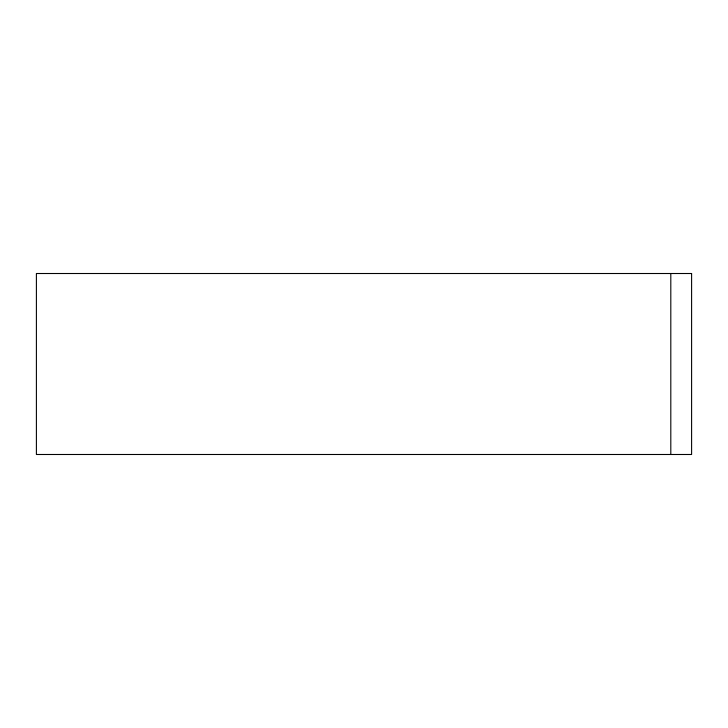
<?xml version="1.0" encoding="UTF-8"?>
<svg xmlns="http://www.w3.org/2000/svg" width="728" height="728" viewBox="0 0 728 728"><rect width="100%" height="100%" fill="white"/><g stroke="black" fill="none" stroke-linecap="round" stroke-linejoin="round"><path stroke-width="1.09" d="M670.807 273.51L670.807 454.49M691.6 273.51L36.4 273.51L36.4 454.49L691.6 454.49L691.6 273.51"/></g></svg>
